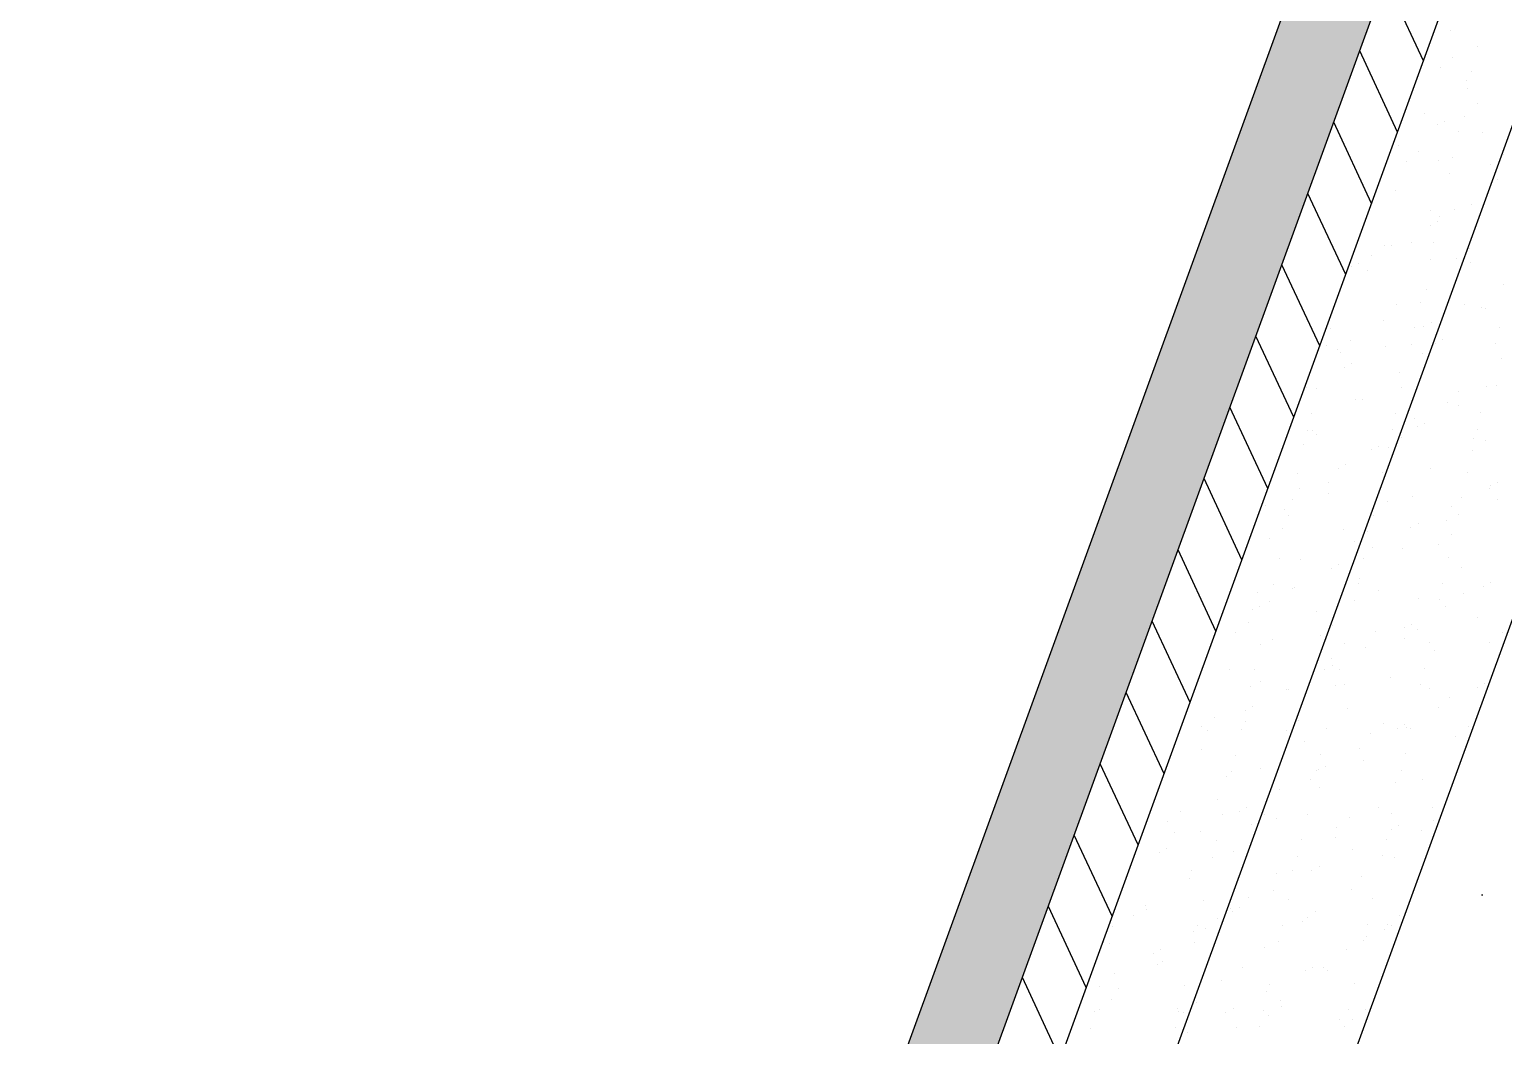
# Model space of a CAD drawing. Header units: millimetres. Extents: x 521005098 to 521837086, y 174609906 to 175681253.
# Drawn here: x 521825613.7 to 521825962.7, y 175361863.5 to 175362101.7 of the extents above; entities that cross this region are included whole.
import ezdxf

# ---------------------------------------------------------------- set-up
doc = ezdxf.new("R2010")
doc.units = ezdxf.units.MM
doc.header["$LTSCALE"] = 200
doc.layers.add('GT detail', color=3, linetype='Continuous')

msp = doc.modelspace()

# ---------------------------------------------------------------- hatches: boundary and pattern name
at = {"layer": 'GT detail'}
h = msp.add_hatch(dxfattribs=at)
h.set_pattern_fill('AR-CONC', color=8, style=0)
h.set_pattern_definition([(50, (0, 0), (182.184668996004, -15.93908553890309), [19.05, -209.55]), (355, (0, 0), (-35.24282597566699, 191.05664288218), [15.24, -167.64]), (100.451, (15.182, -1.32825), (146.9425016659592, 175.1166878202919), [16.19, -178.09]), (46.18420000000001, (0, 50.8), (271.0790408921299, -42.04232793272715), [28.575, -314.325]), (96.6356, (22.5899, 47.2965), (237.4042344662371, 247.4255558900492), [24.285, -267.135]), (351.1840000000001, (0, 50.8), (237.4046058139339, 247.4251178605977), [22.86, -251.46]), (21, (25.4, 38.1), (151.6148798353833, -102.2655185167625), [19.05, -209.55]), (326.0000000000001, (25.4, 38.1), (61.80202834764707, 184.1879661223193), [15.24, -167.64]), (71.4514, (38.0345, 29.5779), (213.4164907701245, 81.92285771605745), [16.19, -178.09]), (37.50000000000001, (0, 0), (3.088603250591817, 84.55503887315311), [0, -165.608, 0, -170.18, 0, -168.275]), (7.499999999999999, (0, 0), (66.81966251030575, 100.1805748181195), [0, -97.02799999999999, 0, -161.798, 0, -64.135]), (327.5, (-56.642, 0), (135.5905951668714, -5.728743992673465), [0, -63.5, 0, -198.12, 0, -262.89]), (317.5, (-82.042, 0), (148.129181386018, 25.42649103333301), [0, -82.55, 0, -131.572, 0, -186.69])])
h.paths.add_polyline_path([(521825707.7170268, 175361255.5934103), (521826357.5552995, 175363041.0093885), (521826498.5091909, 175362989.7063688), (521826584.0142263, 175363224.6295241), (521826443.060331, 175363275.932546), (521826393.0700823, 175363240.91862), (521826666.6861995, 175363992.6727161), (521826682.4744328, 175363933.7173805), (521826823.4283254, 175363882.4143574), (521826875.5690153, 175364025.6697223), (521826968.700613, 175363989.1662357), (521825942.6401819, 175361170.0883744)])
h = msp.add_hatch(dxfattribs=at)
h.set_pattern_fill('ANGLE', color=8, scale=2, style=0)
h.set_pattern_definition([(70, (-1581.220198273659, 575.5170859992504), (-13.12750591237914, 4.778021402259593), [10.16, -3.81]), (160, (-1581.220198273659, 575.5170859992504), (-4.778021402259594, -13.12750591237914), [10.16, -3.81])])
h.paths.add_polyline_path([(521825613.7477647, 175361289.7954247), (521825632.5416172, 175361282.9550219), (521826308.4066136, 175363139.8788351), (521826397.0410397, 175363107.6185421), (521826403.8814426, 175363126.4123946), (521826296.4531639, 175363165.5130903)])

# ---------------------------------------------------------------- linework, layer by layer
for p, q in [((521825613.7477647, 175361289.7954248), (521826296.4531639, 175363165.5130903)), ((521825632.5416171, 175361282.9550219), (521826308.4066135, 175363139.8788351)), ((521825646.6370065, 175361277.8247197), (521826320.9709371, 175363130.5419648)), ((521825670.129322, 175361269.2742161), (521826339.5116014, 175363108.3869112)), ((521825707.7170268, 175361255.5934103), (521826357.555299, 175363041.009387))]:
    msp.add_line(p, q, dxfattribs=at)
at = {"layer": 'GT detail', "color": 8}
for p, q in [((521825943.8018822, 175362094.2785046), (521825934.836795, 175362113.5041961)), ((521825950.2643027, 175362101.4164291), (521825950.2643027, 175362101.4164291)), ((521825956.5417873, 175362097.7338514), (521825956.5417873, 175362097.7338514)), ((521825937.6590253, 175362077.4011438), (521825928.693938, 175362096.6268353)), ((521825950.7714812, 175362095.1012669), (521825950.7714812, 175362095.1012669)), ((521825947.7488049, 175362092.7818859), (521825947.7488049, 175362092.7818859)), ((521825955.189386, 175362091.6335635), (521825955.189386, 175362091.6335635)), ((521825953.9877923, 175362089.607029), (521825953.9877923, 175362089.607029)), ((521825954.3235193, 175362087.7278913), (521825954.3235193, 175362087.7278913)), ((521825956.6787221, 175362084.1150223), (521825956.6787221, 175362084.1150223)), ((521825943.9220222, 175362081.8231938), (521825943.9220222, 175362081.8231938)), ((521825953.5775712, 175362081.1376014), (521825953.5775712, 175362081.1376014)), ((521825931.5161683, 175362060.5237829), (521825922.5510811, 175362079.7494745)), ((521825947.0133198, 175362079.0835324), (521825947.0133198, 175362079.0835324)), ((521825948.7030755, 175362079.9631635), (521825948.7030755, 175362079.9631635)), ((521825952.0640196, 175362077.5359468), (521825952.0640196, 175362077.5359468)), ((521825957.8831353, 175362077.2525796), (521825957.8831353, 175362077.2525796)), ((521825937.8886394, 175362074.3335244), (521825937.8886394, 175362074.3335244)), ((521825939.6732606, 175362070.4684486), (521825939.6732606, 175362070.4684486)), ((521825942.6959368, 175362072.7878297), (521825942.6959368, 175362072.7878297)), ((521825947.404917, 175362070.7768626), (521825947.404917, 175362070.7768626)), ((521825950.7116183, 175362071.4356588), (521825950.7116183, 175362071.4356588)), ((521825962.7312813, 175362072.0446362), (521825962.7312813, 175362072.0446362)), ((521825949.8457516, 175362067.5299866), (521825949.8457516, 175362067.5299866)), ((521825959.7086051, 175362069.7252551), (521825959.7086051, 175362069.7252551)), ((521825925.3733113, 175362043.6464221), (521825916.4082241, 175362062.8721137)), ((521825937.1672935, 175362063.5380768), (521825937.1672935, 175362063.5380768)), ((521825961.3660301, 175362066.2062483), (521825961.3660301, 175362066.2062483)), ((521825955.1287225, 175362060.3023818), (521825955.1287225, 175362060.3023818)), ((521825945.5020268, 175362058.8241642), (521825945.5020268, 175362058.8241642)), ((521825947.1530759, 175362056.1505229), (521825947.1530759, 175362056.1505229)), ((521825947.5862519, 175362057.3380421), (521825947.5862519, 175362057.3380421)), ((521825951.1284066, 175362058.9674625), (521825951.1284066, 175362058.9674625)), ((521825945.4633203, 175362055.2708918), (521825945.4633203, 175362055.2708918)), ((521825934.6203924, 175362050.4743925), (521825934.6203924, 175362050.4743925)), ((521825936.3386399, 175362050.5208839), (521825936.3386399, 175362050.5208839)), ((521825941.0626364, 175362051.1836274), (521825941.0626364, 175362051.1836274)), ((521825946.2338506, 175362051.2377541), (521825946.2338506, 175362051.2377541)), ((521825954.6557369, 175362049.731199), (521825954.6557369, 175362049.731199)), ((521825919.2304543, 175362026.7690613), (521825910.2653672, 175362045.9947529)), ((521825926.6732376, 175362045.4893939), (521825926.6732376, 175362045.4893939)), ((521825928.3629932, 175362046.369025), (521825928.3629932, 175362046.369025)), ((521825931.5977162, 175362048.1550114), (521825931.5977162, 175362048.1550114)), ((521825945.3679839, 175362047.3320819), (521825945.3679839, 175362047.3320819)), ((521825951.6330607, 175362047.411818), (521825951.6330607, 175362047.411818)), ((521825955.0237495, 175362046.6130131), (521825955.0237495, 175362046.6130131)), ((521825930.5844181, 175362044.7079105), (521825930.5844181, 175362044.7079105)), ((521825944.5455313, 175362040.1372962), (521825944.5455313, 175362040.1372962)), ((521825962.7034036, 175362041.2397493), (521825962.7034036, 175362041.2397493)), ((521825923.0352396, 175362036.9697027), (521825923.0352396, 175362036.9697027)), ((521825937.4264824, 175362036.5107271), (521825937.4264824, 175362036.5107271)), ((521825943.1084842, 175362037.1401374), (521825943.1084842, 175362037.1401374)), ((521825953.5787231, 175362036.4897413), (521825953.5787231, 175362036.4897413)), ((521825957.461827, 175362035.7675336), (521825957.461827, 175362035.7675336)), ((521825958.5066444, 175362035.5666819), (521825958.5066444, 175362035.5666819)), ((521825934.3079076, 175362032.8985103), (521825934.3079076, 175362032.8985103)), ((521825943.9133209, 175362031.4582514), (521825943.9133209, 175362031.4582514)), ((521825945.6030765, 175362032.3378825), (521825945.6030765, 175362032.3378825)), ((521825913.0875973, 175362009.8917004), (521825904.1225101, 175362029.1173921)), ((521825921.6828383, 175362030.8694147), (521825921.6828383, 175362030.8694147)), ((521825926.544848, 175362028.1609553), (521825926.544848, 175362028.1609553)), ((521825941.7560829, 175362031.0398494), (521825941.7560829, 175362031.0398494)), ((521825948.2690209, 175362028.3278961), (521825948.2690209, 175362028.3278961)), ((521825961.8293276, 175362031.210284), (521825961.8293276, 175362031.210284)), ((521825920.8169716, 175362026.9637426), (521825920.8169716, 175362026.9637426)), ((521825923.5221718, 175362025.8415743), (521825923.5221718, 175362025.8415743)), ((521825924.2421375, 175362025.1146752), (521825924.2421375, 175362025.1146752)), ((521825934.7886404, 175362026.7082434), (521825934.7886404, 175362026.7082434)), ((521825940.8902162, 175362027.1341773), (521825940.8902162, 175362027.1341773)), ((521825943.5575163, 175362025.0983808), (521825943.5575163, 175362025.0983808)), ((521825946.5801926, 175362027.4177618), (521825946.5801926, 175362027.4177618)), ((521825960.9634609, 175362027.3046119), (521825960.9634609, 175362027.3046119)), ((521825925.1232382, 175362021.6767534), (521825925.1232382, 175362021.6767534)), ((521825926.8129938, 175362022.5563845), (521825926.8129938, 175362022.5563845)), ((521825962.230134, 175362023.7572817), (521825962.230134, 175362023.7572817)), ((521825938.2032506, 175362020.5440609), (521825938.2032506, 175362020.5440609)), ((521825961.1534041, 175362017.4271088), (521825961.1534041, 175362017.4271088)), ((521825915.9985577, 175362016.9267454), (521825915.9985577, 175362016.9267454)), ((521825918.5574719, 175362016.771798), (521825918.5574719, 175362016.771798)), ((521825927.7250323, 175362014.068344), (521825927.7250323, 175362014.068344)), ((521825929.3509381, 175362014.1972899), (521825929.3509381, 175362014.1972899)), ((521825938.6307165, 175362016.9422327), (521825938.6307165, 175362016.9422327)), ((521825952.1643638, 175362015.9734467), (521825952.1643638, 175362015.9734467)), ((521825958.7039612, 175362017.1126673), (521825958.7039612, 175362017.1126673)), ((521825906.9447404, 175361993.0143397), (521825897.9796531, 175362012.2400312)), ((521825917.2050706, 175362010.6715101), (521825917.2050706, 175362010.6715101)), ((521825937.2783152, 175362010.8419448), (521825937.2783152, 175362010.8419448)), ((521825949.3862826, 175362013.4540964), (521825949.3862826, 175362013.4540964)), ((521825952.0287236, 175362012.6771008), (521825952.0287236, 175362012.6771008)), ((521825957.3515599, 175362011.0123793), (521825957.3515599, 175362011.0123793)), ((521825941.6861454, 175362009.4977297), (521825941.6861454, 175362009.4977297)), ((521825942.3633214, 175362007.6456109), (521825942.3633214, 175362007.6456109)), ((521825944.053077, 175362008.525242), (521825944.053077, 175362008.525242)), ((521825956.4856932, 175362007.1067072), (521825956.4856932, 175362007.1067072)), ((521825915.4466274, 175362003.5281371), (521825915.4466274, 175362003.5281371)), ((521825916.3392039, 175362006.7658379), (521825916.3392039, 175362006.7658379)), ((521825917.4874088, 175362006.8295583), (521825917.4874088, 175362006.8295583)), ((521825918.4693037, 175362005.8475181), (521825918.4693037, 175362005.8475181)), ((521825936.4124485, 175362006.9362726), (521825936.4124485, 175362006.9362726)), ((521825938.5046482, 175362005.1043246), (521825938.5046482, 175362005.1043246)), ((521825955.6472586, 175362004.9271154), (521825955.6472586, 175362004.9271154)), ((521825958.5399927, 175362004.3611312), (521825958.5399927, 175362004.3611312)), ((521825931.4485219, 175362002.2589439), (521825931.4485219, 175362002.2589439)), ((521825933.2386409, 175362002.8956029), (521825933.2386409, 175362002.8956029)), ((521825935.481972, 175362002.7849436), (521825935.481972, 175362002.7849436)), ((521825955.5173165, 175362002.0417501), (521825955.5173165, 175362002.0417501)), ((521825914.0797042, 175361996.5738934), (521825914.0797042, 175361996.5738934)), ((521825923.5732387, 175361997.864113), (521825923.5732387, 175361997.864113)), ((521825925.2629943, 175361998.7437441), (521825925.2629943, 175361998.7437441)), ((521825934.1529488, 175361996.7443281), (521825934.1529488, 175361996.7443281)), ((521825945.409635, 175361997.6883296), (521825945.409635, 175361997.6883296)), ((521825954.2261935, 175361996.9147626), (521825954.2261935, 175361996.9147626)), ((521825900.8018834, 175361976.1369788), (521825891.8367962, 175361995.3626704)), ((521825914.4485582, 175361993.114105), (521825914.4485582, 175361993.114105)), ((521825921.3827517, 175361994.4751089), (521825921.3827517, 175361994.4751089)), ((521825959.3707482, 175361993.1177153), (521825959.3707482, 175361993.1177153)), ((521825959.6034048, 175361993.6144683), (521825959.6034048, 175361993.6144683)), ((521825961.2931604, 175361994.4940994), (521825961.2931604, 175361994.4940994)), ((521825912.7273028, 175361990.4736054), (521825912.7273028, 175361990.4736054)), ((521825921.2753937, 175361991.8838527), (521825921.2753937, 175361991.8838527)), ((521825932.8005475, 175361990.6440401), (521825932.8005475, 175361990.6440401)), ((521825935.3438649, 175361989.9044945), (521825935.3438649, 175361989.9044945)), ((521825941.3107383, 175361991.1406592), (521825941.3107383, 175361991.1406592)), ((521825952.8737922, 175361990.8144747), (521825952.8737922, 175361990.8144747)), ((521825961.3460827, 175361990.3974657), (521825961.3460827, 175361990.3974657)), ((521825906.4729116, 175361988.9622461), (521825906.4729116, 175361988.9622461)), ((521825910.9045334, 175361987.9993919), (521825910.9045334, 175361987.9993919)), ((521825911.8614362, 175361986.5679332), (521825911.8614362, 175361986.5679332)), ((521825931.9346808, 175361986.7383679), (521825931.9346808, 175361986.7383679)), ((521825950.4787243, 175361988.8644603), (521825950.4787243, 175361988.8644603)), ((521825952.0079255, 175361986.9088025), (521825952.0079255, 175361986.9088025)), ((521825910.3937593, 175361983.534081), (521825910.3937593, 175361983.534081)), ((521825924.8656465, 175361983.4287776), (521825924.8656465, 175361983.4287776)), ((521825930.4291039, 175361982.7908875), (521825930.4291039, 175361982.7908875)), ((521825940.8133221, 175361983.8329704), (521825940.8133221, 175361983.8329704)), ((521825942.5030777, 175361984.7126015), (521825942.5030777, 175361984.7126015)), ((521825949.304978, 175361985.3338802), (521825949.304978, 175361985.3338802)), ((521825907.3710831, 175361981.2146999), (521825907.3710831, 175361981.2146999)), ((521825927.4064276, 175361980.4715064), (521825927.4064276, 175361980.4715064)), ((521825931.6886416, 175361979.0829624), (521825931.6886416, 175361979.0829624)), ((521825947.4417721, 175361979.7283129), (521825947.4417721, 175361979.7283129)), ((521825950.4644483, 175361982.047694), (521825950.4644483, 175361982.047694)), ((521825894.6590264, 175361959.259618), (521825885.6939392, 175361978.4853096)), ((521825909.6019365, 175361976.3759887), (521825909.6019365, 175361976.3759887)), ((521825914.628023, 175361976.1899917), (521825914.628023, 175361976.1899917)), ((521825929.6751811, 175361976.5464234), (521825929.6751811, 175361976.5464234)), ((521825938.8267597, 175361978.8581632), (521825938.8267597, 175361978.8581632)), ((521825949.7484258, 175361976.716858), (521825949.7484258, 175361976.716858)), ((521825922.0232394, 175361974.0514725), (521825922.0232394, 175361974.0514725)), ((521825923.712995, 175361974.9311036), (521825923.712995, 175361974.9311036)), ((521825952.7878728, 175361974.287549), (521825952.7878728, 175361974.287549)), ((521825908.2495351, 175361970.2757007), (521825908.2495351, 175361970.2757007)), ((521825912.8985589, 175361969.3014645), (521825912.8985589, 175361969.3014645)), ((521825913.1998494, 175361969.5704156), (521825913.1998494, 175361969.5704156)), ((521825928.3227798, 175361970.4461354), (521825928.3227798, 175361970.4461354)), ((521825928.5891361, 175361971.6193775), (521825928.5891361, 175361971.6193775)), ((521825933.2351938, 175361968.827222), (521825933.2351938, 175361968.827222)), ((521825948.3960245, 175361970.61657), (521825948.3960245, 175361970.61657)), ((521825958.0534054, 175361969.8018279), (521825958.0534054, 175361969.8018279)), ((521825959.743161, 175361970.681459), (521825959.743161, 175361970.681459)), ((521825904.5622528, 175361968.4061567), (521825904.5622528, 175361968.4061567)), ((521825904.9229123, 175361965.1496057), (521825904.9229123, 175361965.1496057)), ((521825907.3836685, 175361966.3700286), (521825907.3836685, 175361966.3700286)), ((521825927.4569131, 175361966.5404632), (521825927.4569131, 175361966.5404632)), ((521825942.5502493, 175361967.0487631), (521825942.5502493, 175361967.0487631)), ((521825947.5301578, 175361966.7108978), (521825947.5301578, 175361966.7108978)), ((521825953.2705384, 175361968.0840286), (521825953.2705384, 175361968.0840286)), ((521825888.5161694, 175361942.3822572), (521825879.5510823, 175361961.6079488)), ((521825903.2331567, 175361964.2699746), (521825903.2331567, 175361964.2699746)), ((521825918.5233659, 175361963.8355423), (521825918.5233659, 175361963.8355423)), ((521825948.9287249, 175361965.0518199), (521825948.9287249, 175361965.0518199)), ((521825956.5113624, 175361962.4781488), (521825956.5113624, 175361962.4781488)), ((521825899.2955387, 175361958.9012628), (521825899.2955387, 175361958.9012628)), ((521825902.318215, 175361961.2206438), (521825902.318215, 175361961.2206438)), ((521825919.3308832, 175361958.1580693), (521825919.3308832, 175361958.1580693)), ((521825922.3535594, 175361960.4774503), (521825922.3535594, 175361960.4774503)), ((521825932.4844791, 175361959.2649281), (521825932.4844791, 175361959.2649281)), ((521825939.2633227, 175361960.02033), (521825939.2633227, 175361960.02033)), ((521825940.9530783, 175361960.8999611), (521825940.9530783, 175361960.8999611)), ((521825942.388904, 175361959.7342568), (521825942.388904, 175361959.7342568)), ((521825962.4242485, 175361958.9910633), (521825962.4242485, 175361958.9910633)), ((521825905.1241688, 175361956.178084), (521825905.1241688, 175361956.178084)), ((521825908.0451477, 175361957.3598255), (521825908.0451477, 175361957.3598255)), ((521825925.1974134, 175361956.3485187), (521825925.1974134, 175361956.3485187)), ((521825930.1386423, 175361955.270322), (521825930.1386423, 175361955.270322)), ((521825939.3662277, 175361957.4148758), (521825939.3662277, 175361957.4148758)), ((521825945.2706581, 175361956.5189533), (521825945.2706581, 175361956.5189533)), ((521825946.4455922, 175361954.6943137), (521825946.4455922, 175361954.6943137)), ((521825959.4015723, 175361956.6716822), (521825959.4015723, 175361956.6716822)), ((521825922.0062608, 175361952.7892111), (521825922.0062608, 175361952.7892111)), ((521825922.1629956, 175361951.1184632), (521825922.1629956, 175361951.1184632)), ((521825897.8075241, 175361950.1210396), (521825897.8075241, 175361950.1210396)), ((521825903.7717674, 175361950.077796), (521825903.7717674, 175361950.077796)), ((521825920.47324, 175361950.2388321), (521825920.47324, 175361950.2388321)), ((521825923.8450121, 175361950.2482307), (521825923.8450121, 175361950.2482307)), ((521825935.9673739, 175361948.2185969), (521825935.9673739, 175361948.2185969)), ((521825943.9182568, 175361950.4186653), (521825943.9182568, 175361950.4186653)), ((521825960.4067053, 175361950.1236994), (521825960.4067053, 175361950.1236994)), ((521825882.3733125, 175361925.5048964), (521825873.4082252, 175361944.730588)), ((521825902.9059008, 175361946.1721239), (521825902.9059008, 175361946.1721239)), ((521825905.124305, 175361947.2569784), (521825905.124305, 175361947.2569784)), ((521825911.3485596, 175361945.4888241), (521825911.3485596, 175361945.4888241)), ((521825911.7686372, 175361945.5504253), (521825911.7686372, 175361945.5504253)), ((521825922.9791454, 175361946.3425586), (521825922.9791454, 175361946.3425586)), ((521825925.1596495, 175361946.5137849), (521825925.1596495, 175361946.5137849)), ((521825943.0523901, 175361946.5129932), (521825943.0523901, 175361946.5129932)), ((521825945.194994, 175361945.7705913), (521825945.194994, 175361945.7705913)), ((521825956.5034059, 175361945.9891874), (521825956.5034059, 175361945.9891874)), ((521825958.1931615, 175361946.8688185), (521825958.1931615, 175361946.8688185)), ((521825903.3729129, 175361941.3369652), (521825903.3729129, 175361941.3369652)), ((521825925.7297503, 175361940.979811), (521825925.7297503, 175361940.979811)), ((521825947.3787255, 175361941.2391794), (521825947.3787255, 175361941.2391794)), ((521825949.9284871, 175361943.6479825), (521825949.9284871, 175361943.6479825)), ((521825894.2426705, 175361938.9072066), (521825894.2426705, 175361938.9072066)), ((521825901.6831573, 175361940.4573341), (521825901.6831573, 175361940.4573341)), ((521825901.702867, 175361937.7665902), (521825901.702867, 175361937.7665902)), ((521825914.2780151, 175361938.1640131), (521825914.2780151, 175361938.1640131)), ((521825934.3133596, 175361937.4208196), (521825934.3133596, 175361937.4208196)), ((521825891.2199943, 175361936.5878256), (521825891.2199943, 175361936.5878256)), ((521825892.5584769, 175361935.7073261), (521825892.5584769, 175361935.7073261)), ((521825900.646401, 175361935.9801793), (521825900.646401, 175361935.9801793)), ((521825911.2553388, 175361935.8446321), (521825911.2553388, 175361935.8446321)), ((521825920.7196457, 175361936.150614), (521825920.7196457, 175361936.150614)), ((521825931.2906834, 175361935.1014386), (521825931.2906834, 175361935.1014386)), ((521825937.7133232, 175361936.2076895), (521825937.7133232, 175361936.2076895)), ((521825939.4030789, 175361937.0873206), (521825939.4030789, 175361937.0873206)), ((521825939.6908635, 175361936.4091967), (521825939.6908635, 175361936.4091967)), ((521825940.7928904, 175361936.3210486), (521825940.7928904, 175361936.3210486)), ((521825951.3260279, 175361934.3582451), (521825951.3260279, 175361934.3582451)), ((521825954.3487042, 175361936.6776261), (521825954.3487042, 175361936.6776261)), ((521825884.5828303, 175361931.5554673), (521825884.5828303, 175361931.5554673)), ((521825891.2246488, 175361931.2908733), (521825891.2246488, 175361931.2908733)), ((521825915.6639802, 175361933.1959759), (521825915.6639802, 175361933.1959759)), ((521825928.5886428, 175361931.4576815), (521825928.5886428, 175361931.4576815)), ((521825939.4404891, 175361930.2207606), (521825939.4404891, 175361930.2207606)), ((521825953.6519766, 175361931.8385823), (521825953.6519766, 175361931.8385823)), ((521825876.2304555, 175361908.6275356), (521825867.2653682, 175361927.8532271)), ((521825899.2939997, 175361929.8798914), (521825899.2939997, 175361929.8798914)), ((521825905.1857619, 175361926.720259), (521825905.1857619, 175361926.720259)), ((521825919.3672444, 175361930.050326), (521825919.3672444, 175361930.050326)), ((521825920.6129962, 175361927.3058227), (521825920.6129962, 175361927.3058227)), ((521825929.6250933, 175361928.6253616), (521825929.6250933, 175361928.6253616)), ((521825897.0487606, 175361924.9435412), (521825897.0487606, 175361924.9435412)), ((521825898.4281331, 175361925.9742192), (521825898.4281331, 175361925.9742192)), ((521825917.0841051, 175361924.2003477), (521825917.0841051, 175361924.2003477)), ((521825918.5013777, 175361926.1446539), (521825918.5013777, 175361926.1446539)), ((521825918.9232405, 175361926.4261916), (521825918.9232405, 175361926.4261916)), ((521825937.1194497, 175361923.4571542), (521825937.1194497, 175361923.4571542)), ((521825938.5746224, 175361926.3150885), (521825938.5746224, 175361926.3150885)), ((521825943.5862064, 175361924.0547473), (521825943.5862064, 175361924.0547473)), ((521825909.7985601, 175361921.6761836), (521825909.7985601, 175361921.6761836)), ((521825919.146875, 175361922.1496447), (521825919.146875, 175361922.1496447)), ((521825886.1671262, 175361916.5937694), (521825886.1671262, 175361916.5937694)), ((521825894.9481384, 175361919.4814731), (521825894.9481384, 175361919.4814731)), ((521825900.1331578, 175361916.6446936), (521825900.1331578, 175361916.6446936)), ((521825901.8229135, 175361917.5243247), (521825901.8229135, 175361917.5243247)), ((521825933.1079881, 175361917.5790303), (521825933.1079881, 175361917.5790303)), ((521825945.8287261, 175361917.426539), (521825945.8287261, 175361917.426539)), ((521825883.1444499, 175361914.2743884), (521825883.1444499, 175361914.2743884)), ((521825896.1686333, 175361915.7822747), (521825896.1686333, 175361915.7822747)), ((521825903.1797945, 175361913.5311949), (521825903.1797945, 175361913.5311949)), ((521825906.2024707, 175361915.8505759), (521825906.2024707, 175361915.8505759)), ((521825908.9092515, 175361914.9108588), (521825908.9092515, 175361914.9108588)), ((521825916.241878, 175361915.9527093), (521825916.241878, 175361915.9527093)), ((521825923.215139, 175361912.7880014), (521825923.215139, 175361912.7880014)), ((521825926.2378153, 175361915.1073824), (521825926.2378153, 175361915.1073824)), ((521825936.3151227, 175361916.1231439), (521825936.3151227, 175361916.1231439)), ((521825937.8530795, 175361913.2746802), (521825937.8530795, 175361913.2746802)), ((521825946.2731597, 175361914.3641889), (521825946.2731597, 175361914.3641889)), ((521825870.0875984, 175361891.7501748), (521825861.1225113, 175361910.9758663)), ((521825884.8823681, 175361911.697638), (521825884.8823681, 175361911.697638)), ((521825891.0084774, 175361911.8946857), (521825891.0084774, 175361911.8946857)), ((521825894.816232, 175361909.6819867), (521825894.816232, 175361909.6819867)), ((521825914.8894767, 175361909.8524214), (521825914.8894767, 175361909.8524214)), ((521825922.8703646, 175361910.3402446), (521825922.8703646, 175361910.3402446)), ((521825934.9627213, 175361910.022856), (521825934.9627213, 175361910.022856)), ((521825936.1633239, 175361912.3950491), (521825936.1633239, 175361912.3950491)), ((521825943.2504835, 175361912.0448079), (521825943.2504835, 175361912.0448079)), ((521825881.3430752, 175361906.8631957), (521825881.3430752, 175361906.8631957)), ((521825883.0328308, 175361907.7428268), (521825883.0328308, 175361907.7428268)), ((521825893.9503654, 175361905.7763145), (521825893.9503654, 175361905.7763145)), ((521825898.8434813, 175361907.1270238), (521825898.8434813, 175361907.1270238)), ((521825914.02361, 175361905.9467492), (521825914.02361, 175361905.9467492)), ((521825927.0386434, 175361907.6450411), (521825927.0386434, 175361907.6450411)), ((521825934.0968547, 175361906.1171838), (521825934.0968547, 175361906.1171838)), ((521825936.8314777, 175361905.7696302), (521825936.8314777, 175361905.7696302)), ((521825888.9732162, 175361902.630104), (521825888.9732162, 175361902.630104)), ((521825912.8045944, 175361902.5564094), (521825912.8045944, 175361902.5564094)), ((521825917.3732412, 175361902.6135511), (521825917.3732412, 175361902.6135511)), ((521825919.0629968, 175361903.4931822), (521825919.0629968, 175361903.4931822)), ((521825888.365263, 175361900.6513068), (521825888.365263, 175361900.6513068)), ((521825909.0085608, 175361901.8869105), (521825909.0085608, 175361901.8869105)), ((521825929.0439053, 175361901.143717), (521825929.0439053, 175361901.143717)), ((521825871.6176211, 175361895.4139354), (521825871.6176211, 175361895.4139354)), ((521825891.6908656, 175361895.58437), (521825891.6908656, 175361895.58437)), ((521825902.3263761, 175361896.0806925), (521825902.3263761, 175361896.0806925)), ((521825908.2485607, 175361897.8635432), (521825908.2485607, 175361897.8635432)), ((521825911.7641103, 175361895.7548047), (521825911.7641103, 175361895.7548047)), ((521825926.7657076, 175361897.9857952), (521825926.7657076, 175361897.9857952)), ((521825931.837355, 175361895.9252393), (521825931.837355, 175361895.9252393)), ((521825863.9447415, 175361874.8728139), (521825854.9796543, 175361894.0985055)), ((521825875.0689056, 175361891.9609512), (521825875.0689056, 175361891.9609512)), ((521825878.0915818, 175361894.2803322), (521825878.0915818, 175361894.2803322)), ((521825878.1276394, 175361893.412521), (521825878.1276394, 175361893.412521)), ((521825898.1269264, 175361893.5371387), (521825898.1269264, 175361893.5371387)), ((521825898.5831585, 175361892.8320532), (521825898.5831585, 175361892.8320532)), ((521825900.2729141, 175361893.7116843), (521825900.2729141, 175361893.7116843)), ((521825918.1622708, 175361892.7939452), (521825918.1622708, 175361892.7939452)), ((521825938.1976154, 175361892.0507517), (521825938.1976154, 175361892.0507517)), ((521825870.2652197, 175361889.3136474), (521825870.2652197, 175361889.3136474)), ((521825890.3384643, 175361889.484082), (521825890.3384643, 175361889.484082)), ((521825892.0887526, 175361888.8419067), (521825892.0887526, 175361888.8419067)), ((521825895.1042501, 175361891.2177577), (521825895.1042501, 175361891.2177577)), ((521825910.411709, 175361889.6545167), (521825910.411709, 175361889.6545167)), ((521825915.1395946, 175361890.4745642), (521825915.1395946, 175361890.4745642)), ((521825916.2874892, 175361891.5100782), (521825916.2874892, 175361891.5100782)), ((521825930.4849536, 175361889.8249513), (521825930.4849536, 175361889.8249513)), ((521825934.6133243, 175361888.5824085), (521825934.6133243, 175361888.5824085)), ((521825935.1749392, 175361889.7313707), (521825935.1749392, 175361889.7313707)), ((521825936.30308, 175361889.4620396), (521825936.30308, 175361889.4620396)), ((521825868.0618693, 175361885.6286859), (521825868.0618693, 175361885.6286859)), ((521825869.3993531, 175361885.4079752), (521825869.3993531, 175361885.4079752)), ((521825889.458478, 175361888.0820452), (521825889.458478, 175361888.0820452)), ((521825889.4725977, 175361885.5784099), (521825889.4725977, 175361885.5784099)), ((521825909.5458423, 175361885.7488445), (521825909.5458423, 175361885.7488445)), ((521825929.619087, 175361885.9192791), (521825929.619087, 175361885.9192791)), ((521825930.2486024, 175361886.9394639), (521825930.2486024, 175361886.9394639)), ((521825879.7930758, 175361883.0505553), (521825879.7930758, 175361883.0505553)), ((521825881.4828314, 175361883.9301864), (521825881.4828314, 175361883.9301864)), ((521825906.0498657, 175361884.2712924), (521825906.0498657, 175361884.2712924)), ((521825925.4886439, 175361883.8324005), (521825925.4886439, 175361883.8324005)), ((521825870.6683953, 175361878.3005473), (521825870.6683953, 175361878.3005473)), ((521825880.8976719, 175361880.3166668), (521825880.8976719, 175361880.3166668)), ((521825882.0229824, 175361881.0580716), (521825882.0229824, 175361881.0580716)), ((521825900.9330164, 175361879.5734733), (521825900.9330164, 175361879.5734733)), ((521825915.8232417, 175361878.8009106), (521825915.8232417, 175361878.8009106)), ((521825917.5129973, 175361879.6805417), (521825917.5129973, 175361879.6805417)), ((521825920.0109788, 175361879.7006781), (521825920.0109788, 175361879.7006781)), ((521825920.9683609, 175361878.8302798), (521825920.9683609, 175361878.8302798)), ((521825857.8018845, 175361857.9954531), (521825848.8367973, 175361877.2211447)), ((521825867.1398534, 175361875.2160307), (521825867.1398534, 175361875.2160307)), ((521825871.5447641, 175361874.5823547), (521825871.5447641, 175361874.5823547)), ((521825887.2130979, 175361875.3864653), (521825887.2130979, 175361875.3864653)), ((521825895.9840955, 175361876.4874573), (521825895.9840955, 175361876.4874573)), ((521825907.2863426, 175361875.5569), (521825907.2863426, 175361875.5569)), ((521825927.3595873, 175361875.7273346), (521825927.3595873, 175361875.7273346)), ((521825870.0160375, 175361871.966895), (521825870.0160375, 175361871.966895)), ((521825890.0513819, 175361871.2237015), (521825890.0513819, 175361871.2237015)), ((521825906.6985612, 175361874.0509026), (521825906.6985612, 175361874.0509026)), ((521825909.9452087, 175361871.916843), (521825909.9452087, 175361871.916843)), ((521825865.787452, 175361869.1157427), (521825865.787452, 175361869.1157427)), ((521825866.9933612, 175361869.647514), (521825866.9933612, 175361869.647514)), ((521825885.5058772, 175361870.0117404), (521825885.5058772, 175361870.0117404)), ((521825885.8606966, 175361869.2861773), (521825885.8606966, 175361869.2861773)), ((521825887.0287057, 175361868.9043205), (521825887.0287057, 175361868.9043205)), ((521825897.033159, 175361869.0194126), (521825897.033159, 175361869.0194126)), ((521825898.7229146, 175361869.8990437), (521825898.7229146, 175361869.8990437)), ((521825905.9339412, 175361869.456612), (521825905.9339412, 175361869.456612)), ((521825907.0640503, 175361868.161127), (521825907.0640503, 175361868.161127)), ((521825910.0867265, 175361870.4805081), (521825910.0867265, 175361870.4805081)), ((521825926.0071859, 175361869.6270466), (521825926.0071859, 175361869.6270466)), ((521825927.0993949, 175361867.4179336), (521825927.0993949, 175361867.4179336)), ((521825930.1220711, 175361869.7373146), (521825930.1220711, 175361869.7373146)), ((521825861.3071405, 175361867.3435689), (521825861.3071405, 175361867.3435689)), ((521825864.9215854, 175361865.2100706), (521825864.9215854, 175361865.2100706)), ((521825884.99483, 175361865.3805052), (521825884.99483, 175361865.3805052)), ((521825887.9084785, 175361864.2694046), (521825887.9084785, 175361864.2694046)), ((521825899.4669904, 175361865.441126), (521825899.4669904, 175361865.441126)), ((521825905.0680746, 175361865.5509399), (521825905.0680746, 175361865.5509399)), ((521825923.9063218, 175361867.3462287), (521825923.9063218, 175361867.3462287)), ((521825925.1413193, 175361865.7213745), (521825925.1413193, 175361865.7213745))]:
    msp.add_line(p, q, dxfattribs=at)

doc.saveas('drawing.dxf')
